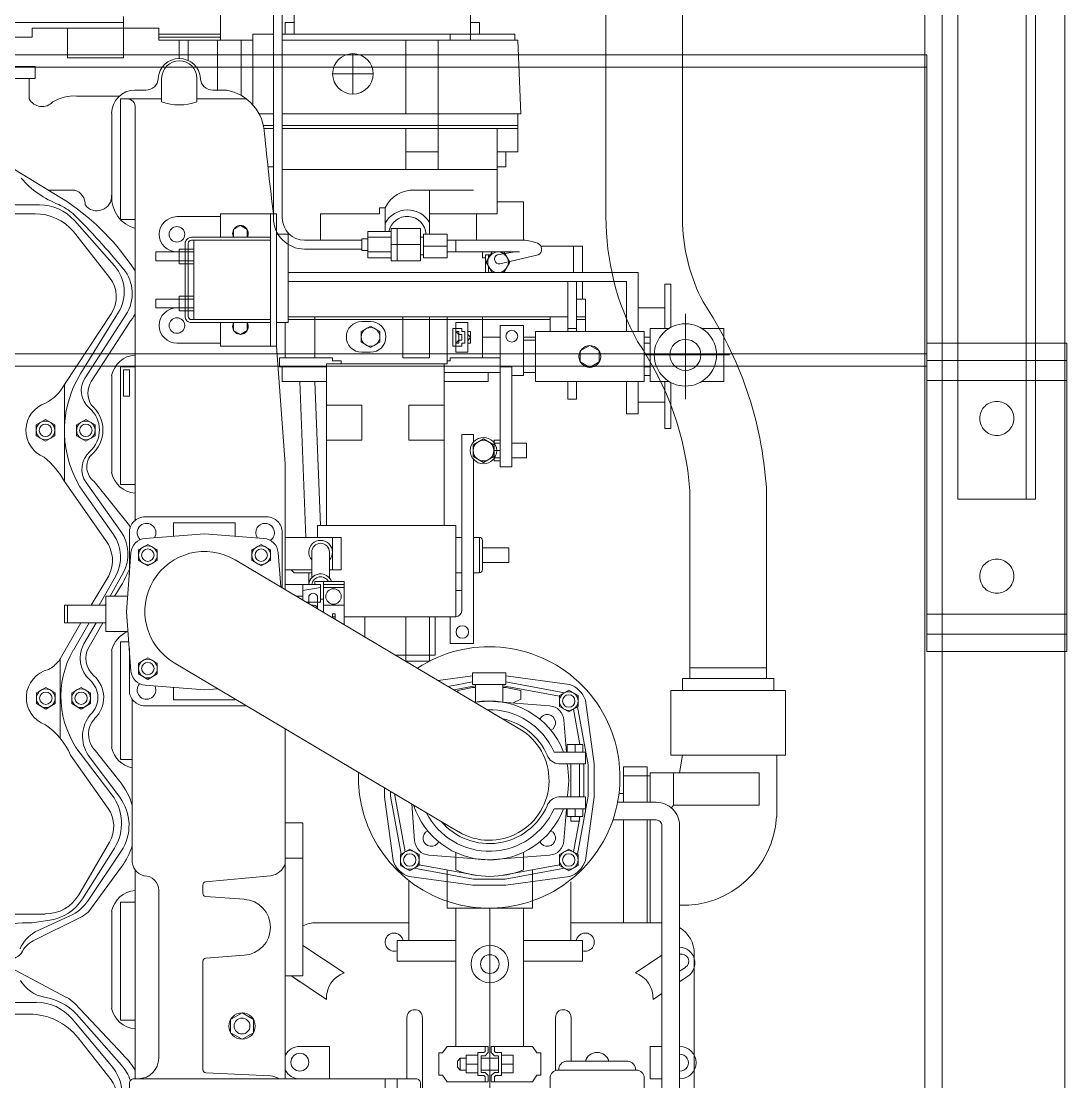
# Model space of a CAD drawing. Header units: metres. Extents: x 397906.3 to 397920.3, y 480840.8 to 480854.5.
# Drawn here: x 397918.16 to 397919.079, y 480852.218 to 480853.149 of the extents above; entities that cross this region are included whole.
import ezdxf

# ---------------------------------------------------------------- set-up
doc = ezdxf.new("R2010")
doc.units = ezdxf.units.M
doc.header["$MEASUREMENT"] = 0
doc.linetypes.add('CENTER2', pattern=[1.125, 0.75, -0.125, 0.125, -0.125])
doc.linetypes.add('HIDDEN', pattern=[0.375, 0.25, -0.125])
for name, color, linetype, lineweight in [('00-BAUT', 213, 'Continuous', 0), ('02-ENGINE', 213, 'Continuous', 0), ('10-SKID-L', 213, 'Continuous', 0), ('10-SKID-P', 213, 'Continuous', 0), ('10-SKID-U', 213, 'Continuous', 0)]:
    doc.layers.add(name, color=color, linetype=linetype, lineweight=lineweight)

# ---------------------------------------------------------------- blocks, each defined once
blk = doc.blocks.new('WIP-Pump-T')
at = {"layer": '00-BAUT'}
for p, q in [((1.9899, 5.65), (1.9899, 5.642)), ((1.9853, 5.6298), (1.9853, 5.5956)), ((1.9944, 5.6298), (1.9944, 5.5956)), ((1.9899, 5.5753), (1.9899, 5.5834))]:
    blk.add_line(p, q, dxfattribs=at)
for points in [[(1.4507, 5.9811), (1.441, 5.9867), (1.4313, 5.9811), (1.4313, 5.9699), (1.441, 5.9643), (1.4507, 5.9699)], [(1.4925, 5.9811), (1.4828, 5.9867), (1.4732, 5.9811), (1.4732, 5.9699), (1.4828, 5.9643), (1.4925, 5.9699)], [(1.5568, 5.8518), (1.5471, 5.8574), (1.5374, 5.8518), (1.5374, 5.8406), (1.5471, 5.835), (1.5568, 5.8406)], [(1.6549, 5.8518), (1.6646, 5.8574), (1.6743, 5.8518), (1.6743, 5.8406), (1.6646, 5.835), (1.6549, 5.8406)], [(1.5568, 5.7231), (1.5471, 5.7175), (1.5374, 5.7231), (1.5374, 5.7343), (1.5471, 5.7399), (1.5568, 5.7343)], [(1.451, 5.7034), (1.4413, 5.709), (1.4316, 5.7034), (1.4316, 5.6923), (1.4413, 5.6867), (1.451, 5.6923)], [(1.4875, 5.7034), (1.4779, 5.709), (1.4682, 5.7034), (1.4682, 5.6923), (1.4779, 5.6867), (1.4875, 5.6923)], [(1.993, 5.7006), (1.9833, 5.7062), (1.9736, 5.7006), (1.9736, 5.6895), (1.9833, 5.6839), (1.993, 5.6895)], [(1.9818, 5.642), (1.9979, 5.642), (1.9979, 5.65), (1.9818, 5.65)], [(1.9818, 5.5834), (1.9979, 5.5834), (1.9979, 5.5753), (1.9818, 5.5753)], [(1.9853, 5.5753), (1.9944, 5.5753), (1.9944, 5.5704), (1.9853, 5.5704)], [(1.8089, 5.5247), (1.8185, 5.5191), (1.8282, 5.5247), (1.8282, 5.5359), (1.8185, 5.5415), (1.8089, 5.5359)], [(1.993, 5.5247), (1.9833, 5.5191), (1.9736, 5.5247), (1.9736, 5.5359), (1.9833, 5.5415), (1.993, 5.5359)], [(1.6447, 5.3719), (1.6328, 5.3651), (1.6328, 5.3513), (1.6447, 5.3445), (1.6566, 5.3513), (1.6566, 5.3651)]]:
    blk.add_lwpolyline(points, close=True, dxfattribs=at)
for points in [[(1.9145, 5.6767, -0.241454), (1.9609, 5.6389, 0.287022), (1.9731, 5.6298), (2.0007, 5.6298), (2.0007, 5.642), (1.9681, 5.642, 0.305692), (1.8989, 5.686)], [(1.8512, 5.5701, 0.553232), (1.9609, 5.5865, -0.285824), (1.9731, 5.5956), (2.0007, 5.5956), (2.0007, 5.5834), (1.9681, 5.5834, -0.63378), (1.8356, 5.5794)]]:
    blk.add_lwpolyline(points, format="xyb", dxfattribs=at)
for centre, radius in [((1.441, 5.9755), 0.00968), ((1.441, 5.9755), 0.00645), ((1.4828, 5.9755), 0.00968), ((1.4828, 5.9755), 0.00645), ((1.5471, 5.8462), 0.00968), ((1.5471, 5.8462), 0.00645), ((1.6646, 5.8462), 0.00968), ((1.6646, 5.8462), 0.00645), ((1.5471, 5.7287), 0.00968), ((1.5471, 5.7287), 0.00645), ((1.4413, 5.6979), 0.00968), ((1.4779, 5.6979), 0.00968), ((1.9833, 5.695), 0.00968), ((1.4413, 5.6979), 0.00645), ((1.4779, 5.6979), 0.00645), ((1.9833, 5.695), 0.00645), ((1.8185, 5.5303), 0.00968), ((1.9833, 5.5303), 0.00968), ((1.8185, 5.5303), 0.00645), ((1.9833, 5.5303), 0.00645), ((1.6447, 5.3582), 0.0137), ((1.6447, 5.3582), 0.00823)]:
    blk.add_circle(centre, radius, dxfattribs=at)
at = {"layer": '02-ENGINE'}
for p, q in [((1.6224, 6.4288), (1.6224, 6.38)), ((2.0219, 6.4288), (2.0219, 6.197)), ((2.1012, 6.4288), (2.1012, 6.1889)), ((1.6773, 6.4087), (1.6773, 6.1957)), ((1.6864, 6.4087), (1.6864, 6.1957)), ((1.5218, 6.3983), (1.3784, 6.3983)), ((1.5218, 6.4044), (1.5218, 6.3617)), ((1.6895, 6.3983), (1.6895, 6.3861)), ((1.6895, 6.3983), (1.6986, 6.3983)), ((1.6986, 6.3861), (1.6986, 6.4074)), ((1.8816, 6.4074), (1.8816, 6.38)), ((1.8908, 6.3983), (1.8816, 6.3983)), ((1.8908, 6.3983), (1.8908, 6.3861)), ((1.5583, 6.3922), (1.4272, 6.3922)), ((1.4272, 6.383), (1.4272, 6.3922)), ((1.4638, 6.3617), (1.4638, 6.3922)), ((1.5583, 6.3922), (1.5583, 6.38)), ((1.4272, 6.383), (1.3784, 6.383)), ((1.6224, 6.3861), (1.5583, 6.3861)), ((1.6224, 6.383), (1.5583, 6.383)), ((1.6559, 6.38), (1.5583, 6.38)), ((1.5797, 6.3609), (1.5797, 6.38)), ((1.5888, 6.3589), (1.5888, 6.38)), ((1.6193, 6.3281), (1.6193, 6.38)), ((1.6437, 6.3227), (1.6437, 6.38)), ((1.6559, 6.3861), (1.6773, 6.3861)), ((1.6559, 6.3861), (1.6559, 6.3129)), ((1.5218, 6.3617), (1.4638, 6.3617)), ((1.3639, 6.3525), (1.4303, 6.3525)), ((1.4303, 6.3525), (1.4303, 6.3403)), ((1.4303, 6.3403), (1.367, 6.3403)), ((1.4242, 6.319), (1.4242, 6.3403)), ((1.5614, 6.3403), (1.5614, 6.3159)), ((1.598, 6.3403), (1.598, 6.3159)), ((1.473, 6.322), (1.5177, 6.322)), ((1.5337, 6.3281), (1.545, 6.3281)), ((1.6285, 6.3281), (1.6144, 6.3281)), ((1.5187, 6.1939), (1.5187, 6.319)), ((1.5187, 6.319), (1.5614, 6.319)), ((1.6493, 6.319), (1.598, 6.319)), ((1.5096, 6.2183), (1.5096, 6.3039)), ((1.9304, 6.3037), (1.9304, 6.2885)), ((1.9304, 6.2915), (1.6864, 6.2915)), ((1.9304, 6.2885), (1.6864, 6.2885)), ((1.8481, 6.2641), (1.8145, 6.2641)), ((1.4089, 6.2458), (1.4638, 6.2122)), ((1.4712, 6.2244), (1.4437, 6.2245)), ((1.8847, 6.2244), (1.8237, 6.2244)), ((1.8389, 6.1787), (1.8389, 6.2244)), ((1.4347, 6.2092), (1.4028, 6.2092)), ((1.6224, 6.2), (1.6803, 6.2)), ((1.6224, 6.2), (1.6224, 6.1756)), ((1.6803, 6.2), (1.6742, 6.2)), ((1.6742, 6.0628), (1.6742, 6.2)), ((1.6803, 6.2), (1.6803, 6.0628)), ((1.7871, 6.2), (1.7261, 6.2)), ((1.7871, 6.2061), (1.7932, 6.2061)), ((1.7871, 6.2061), (1.7871, 6.2)), ((1.7932, 6.2061), (1.7932, 6.1817)), ((1.4709, 6.1929), (1.5125, 6.146)), ((1.534, 6.1939), (1.5187, 6.1939)), ((1.5772, 6.197), (1.6224, 6.197)), ((1.6803, 6.1787), (1.6925, 6.1787)), ((1.6925, 6.1787), (1.6925, 6.0872)), ((1.7749, 6.1817), (1.7749, 6.1543)), ((1.7993, 6.1848), (1.8298, 6.1848)), ((1.7993, 6.1512), (1.7993, 6.1848)), ((1.8054, 6.1512), (1.8054, 6.1848)), ((1.8298, 6.1848), (1.8298, 6.1512)), ((1.8572, 6.1787), (1.8328, 6.1787)), ((1.8328, 6.1543), (1.8328, 6.1787)), ((1.8572, 6.1787), (1.8572, 6.1543)), ((1.5949, 6.0903), (1.5949, 6.1726)), ((1.7095, 6.1726), (1.7688, 6.1726)), ((1.7688, 6.1741), (1.7688, 6.1619)), ((1.7749, 6.1741), (1.7688, 6.1741)), ((1.7993, 6.1756), (1.7749, 6.1756)), ((1.8298, 6.168), (1.7993, 6.168)), ((1.8572, 6.1665), (1.8328, 6.1665)), ((1.8664, 6.1726), (1.8572, 6.1726)), ((1.8664, 6.1726), (1.8664, 6.1604)), ((1.9365, 6.1726), (1.8664, 6.1726)), ((1.9975, 6.1665), (1.9544, 6.1665)), ((1.9883, 6.139), (1.9883, 6.1665)), ((1.9975, 6.1665), (1.9975, 6.139)), ((1.5553, 6.1512), (1.5553, 6.1604)), ((1.5553, 6.1604), (1.5949, 6.1604)), ((1.5797, 6.1634), (1.5797, 6.1482)), ((1.5797, 6.1634), (1.5949, 6.1634)), ((1.7095, 6.1634), (1.7688, 6.1634)), ((1.7688, 6.1619), (1.7749, 6.1619)), ((1.7749, 6.1604), (1.7993, 6.1604)), ((1.8664, 6.1604), (1.8572, 6.1604)), ((1.8664, 6.1604), (1.9324, 6.1604)), ((1.8938, 6.1543), (1.8938, 6.1604)), ((1.8969, 6.1573), (1.902, 6.1573)), ((1.8969, 6.1573), (1.8969, 6.139)), ((1.9, 6.1573), (1.9, 6.1535)), ((1.9118, 6.1482), (1.9517, 6.1573)), ((1.5553, 6.1512), (1.5949, 6.1512)), ((1.5797, 6.1482), (1.5949, 6.1482)), ((1.7993, 6.1543), (1.7749, 6.1543)), ((1.7993, 6.1512), (1.8298, 6.1512)), ((1.8572, 6.1543), (1.8328, 6.1543)), ((1.8938, 6.1543), (1.8969, 6.1543)), ((1.9, 6.1459), (1.9, 6.139)), ((2.0554, 6.139), (1.6925, 6.139)), ((2.0554, 6.139), (2.0554, 6.0781)), ((2.0432, 6.1299), (1.6925, 6.1299)), ((1.9822, 6.1299), (1.9822, 6.0781)), ((1.9914, 6.0781), (1.9914, 6.1299)), ((2.0432, 6.1299), (2.0432, 6.0781)), ((2.0829, 6.1269), (2.089, 6.1269)), ((2.0829, 6.1269), (2.0829, 6.0811)), ((2.089, 6.1269), (2.089, 6.0821)), ((1.5553, 6.1116), (1.5553, 6.1025)), ((1.5553, 6.1116), (1.5949, 6.1116)), ((1.5797, 6.0994), (1.5797, 6.1147)), ((1.5797, 6.1147), (1.5949, 6.1147)), ((1.5553, 6.1025), (1.5949, 6.1025)), ((2.0829, 6.1025), (2.0554, 6.1025)), ((1.4775, 6.0348), (1.5167, 6.098)), ((1.4821, 6.0301), (1.5244, 6.0953)), ((1.5797, 6.0994), (1.5949, 6.0994)), ((1.4882, 6.0262), (1.5279, 6.0872)), ((1.6224, 6.0628), (1.6224, 6.0872)), ((1.6925, 6.0872), (1.6803, 6.0872)), ((1.7687, 6.0884), (1.7779, 6.0884)), ((1.8633, 6.0659), (1.8633, 6.0811)), ((1.8633, 6.0811), (1.8664, 6.0811)), ((1.8633, 6.0628), (1.8633, 6.0811)), ((1.8664, 6.0811), (1.8664, 6.0872)), ((1.8664, 6.0872), (1.8786, 6.0872)), ((1.8664, 6.0842), (1.8664, 6.0872)), ((1.8664, 6.0872), (1.8694, 6.0872)), ((1.8664, 6.0811), (1.8664, 6.0781)), ((1.8664, 6.0628), (1.8664, 6.0811)), ((1.8664, 6.0811), (1.8725, 6.0811)), ((1.8694, 6.0872), (1.8755, 6.0872)), ((1.8725, 6.0811), (1.8725, 6.0781)), ((1.8786, 6.0872), (1.8786, 6.0811)), ((1.8786, 6.0842), (1.8786, 6.075)), ((1.8786, 6.0811), (1.8786, 6.0628)), ((1.9121, 6.0842), (1.9365, 6.0842)), ((1.9121, 6.0842), (1.9121, 6.0415)), ((1.9914, 6.0811), (1.9822, 6.0811)), ((2.0873, 6.0811), (2.0676, 6.0811)), ((2.0676, 6.0811), (2.0676, 6.0262)), ((2.1439, 6.0811), (2.1212, 6.0811)), ((2.1439, 6.0262), (2.1439, 6.0811)), ((1.8664, 6.0781), (1.8694, 6.075)), ((1.8694, 6.0781), (1.8664, 6.0781)), ((1.8694, 6.0689), (1.8664, 6.0659)), ((1.8694, 6.0781), (1.8694, 6.075)), ((1.8694, 6.075), (1.8694, 6.0689)), ((1.8694, 6.075), (1.8725, 6.075)), ((1.8725, 6.0689), (1.8694, 6.0689)), ((1.8694, 6.0689), (1.8694, 6.0659)), ((1.8725, 6.0781), (1.8755, 6.0781)), ((1.8725, 6.075), (1.8725, 6.0689)), ((1.8755, 6.0781), (1.8755, 6.0659)), ((1.8816, 6.0781), (1.8786, 6.0781)), ((1.8786, 6.075), (1.8816, 6.072)), ((1.8786, 6.0688), (1.8816, 6.0719)), ((1.8786, 6.0689), (1.8786, 6.0567)), ((1.8816, 6.0781), (1.8816, 6.0659)), ((1.8816, 6.072), (1.8816, 6.0689)), ((1.8938, 6.072), (1.9121, 6.072)), ((1.9365, 6.072), (1.9487, 6.072)), ((1.9365, 6.0689), (1.9487, 6.0689)), ((1.9487, 6.0781), (1.9487, 6.0262)), ((2.0615, 6.0781), (1.9487, 6.0781)), ((2.0615, 6.0781), (2.0615, 6.0262)), ((1.5772, 6.0659), (1.6224, 6.0659)), ((1.6224, 6.0628), (1.6803, 6.0628)), ((1.6803, 6.0628), (1.6895, 5.9408)), ((1.7687, 6.0565), (1.7779, 6.0565)), ((1.8664, 6.0628), (1.8633, 6.0628)), ((1.8694, 6.0659), (1.8664, 6.0659)), ((1.8664, 6.0659), (1.8664, 6.0628)), ((1.8664, 6.0628), (1.8694, 6.0628)), ((1.8664, 6.0567), (1.8664, 6.0628)), ((1.8664, 6.0567), (1.8664, 6.0628)), ((1.8694, 6.0567), (1.8664, 6.0567)), ((1.8786, 6.0567), (1.8664, 6.0567)), ((1.8725, 6.0628), (1.8694, 6.0628)), ((1.8755, 6.0567), (1.8694, 6.0567)), ((1.8694, 6.0567), (1.8725, 6.0567)), ((1.8755, 6.0659), (1.8725, 6.0659)), ((1.8725, 6.0659), (1.8725, 6.0628)), ((1.8786, 6.0567), (1.8725, 6.0567)), ((1.8816, 6.0659), (1.8786, 6.0659)), ((1.8786, 6.0659), (1.8786, 6.0567)), ((1.9121, 6.0415), (1.9243, 6.0415)), ((1.9121, 5.9378), (1.9121, 6.0415)), ((1.9243, 5.9378), (1.9243, 6.0415)), ((1.9365, 6.0354), (1.9487, 6.0354)), ((1.5096, 6.0323), (1.5096, 5.9317)), ((1.9487, 6.0262), (2.0615, 6.0262)), ((1.9822, 6.0079), (1.9822, 6.0262)), ((1.9914, 6.0079), (1.9914, 6.0262)), ((2.0432, 5.9927), (2.0432, 6.0262)), ((2.0554, 5.9927), (2.0554, 6.0262)), ((2.0873, 6.0262), (2.0676, 6.0262)), ((2.0829, 5.9774), (2.0829, 6.0262)), ((2.089, 5.9774), (2.089, 6.0252)), ((2.1439, 6.0262), (2.1212, 6.0262)), ((1.9914, 6.0079), (1.9822, 6.0079)), ((2.0554, 6.0049), (2.0829, 6.0049)), ((2.0432, 5.9927), (2.0554, 5.9927)), ((1.8725, 5.7883), (1.8725, 5.9713)), ((1.8725, 5.9713), (1.8847, 5.9713)), ((1.8847, 5.9636), (1.8847, 5.9713)), ((2.089, 5.9774), (2.0829, 5.9774)), ((1.906, 5.9652), (1.9121, 5.9652)), ((1.906, 5.9652), (1.906, 5.9439)), ((1.9121, 5.9622), (1.906, 5.9622)), ((1.9396, 5.9622), (1.9243, 5.9622)), ((1.9396, 5.9622), (1.9396, 5.9469)), ((1.9121, 5.9545), (1.906, 5.9545)), ((1.9121, 5.9469), (1.906, 5.9469)), ((1.9396, 5.9469), (1.9243, 5.9469)), ((1.6895, 5.9408), (1.6895, 5.8105)), ((1.8847, 5.7548), (1.8847, 5.9455)), ((1.906, 5.9439), (1.9121, 5.9439)), ((1.9243, 5.9378), (1.9121, 5.9378)), ((1.4832, 5.9214), (1.5191, 5.8707)), ((1.4913, 5.9225), (1.5279, 5.8768)), ((2.1881, 5.7182), (2.1881, 5.9164)), ((1.4814, 5.9101), (1.5115, 5.8676)), ((2.1088, 5.7182), (2.1088, 5.9131)), ((1.6376, 5.8798), (1.5736, 5.8798)), ((1.5736, 5.8798), (1.5736, 5.8659)), ((1.6376, 5.8798), (1.6376, 5.8659)), ((1.723, 5.8768), (1.723, 5.8646)), ((1.8664, 5.8768), (1.723, 5.8768)), ((1.8664, 5.8768), (1.8664, 5.7822)), ((1.7474, 5.8646), (1.6895, 5.8646)), ((1.7383, 5.831), (1.7383, 5.8646)), ((1.7474, 5.831), (1.7474, 5.8646)), ((1.8725, 5.8646), (1.8664, 5.8646)), ((1.8906, 5.8646), (1.8847, 5.8646)), ((1.8908, 5.828), (1.8908, 5.8646)), ((1.8938, 5.8312), (1.8938, 5.8614)), ((1.7169, 5.8493), (1.7169, 5.8226)), ((1.7352, 5.8493), (1.7352, 5.8226)), ((1.9213, 5.8539), (1.8938, 5.8539)), ((1.9213, 5.8387), (1.9213, 5.8539)), ((1.6377, 5.8413), (1.9326, 5.666)), ((1.9213, 5.8387), (1.8938, 5.8387)), ((1.5214, 5.8278), (1.508, 5.8036)), ((1.6895, 5.831), (1.7169, 5.831)), ((1.6956, 5.831), (1.6986, 5.828)), ((1.6986, 5.828), (1.7169, 5.828)), ((1.7139, 5.8158), (1.7139, 5.828)), ((1.7474, 5.831), (1.7352, 5.831)), ((1.8725, 5.828), (1.8664, 5.828)), ((1.8906, 5.828), (1.8847, 5.828)), ((1.4966, 5.7944), (1.5136, 5.8242)), ((1.7261, 5.8158), (1.6895, 5.8158)), ((1.7078, 5.7996), (1.7078, 5.8158)), ((1.72, 5.8188), (1.7505, 5.8188)), ((1.72, 5.8188), (1.72, 5.8158)), ((1.7261, 5.8158), (1.7261, 5.7975)), ((1.7291, 5.8188), (1.7291, 5.7869)), ((1.7291, 5.8158), (1.7505, 5.8158)), ((1.7505, 5.8188), (1.7505, 5.7742)), ((1.5035, 5.8036), (1.5035, 5.767)), ((1.7011, 5.8036), (1.7078, 5.8036)), ((1.7078, 5.8097), (1.7261, 5.8127)), ((1.7139, 5.8036), (1.7139, 5.796)), ((1.723, 5.8036), (1.723, 5.7906)), ((1.7291, 5.8127), (1.7505, 5.8127)), ((1.4608, 5.7944), (1.4608, 5.7761)), ((1.4608, 5.7944), (1.5035, 5.7944)), ((1.4638, 5.7761), (1.4638, 5.7944)), ((1.5035, 5.7954), (1.5029, 5.7944)), ((1.7261, 5.7975), (1.7114, 5.7975)), ((1.7291, 5.8005), (1.7261, 5.8005)), ((1.7291, 5.7944), (1.7505, 5.7944)), ((1.7383, 5.7853), (1.7413, 5.7853)), ((1.7383, 5.7853), (1.7383, 5.7815)), ((1.7383, 5.7822), (1.7413, 5.7822)), ((1.7413, 5.7853), (1.7413, 5.7797)), ((1.8664, 5.7822), (1.7505, 5.7822)), ((1.7718, 5.7616), (1.7718, 5.7822)), ((1.8145, 5.7365), (1.8145, 5.7822)), ((1.8389, 5.7363), (1.8389, 5.7822)), ((1.845, 5.7426), (1.845, 5.7822)), ((1.8603, 5.7548), (1.8603, 5.7822)), ((1.5035, 5.7761), (1.4608, 5.7761)), ((1.4699, 5.7478), (1.4861, 5.7761)), ((1.8603, 5.7548), (1.8847, 5.7548)), ((1.4562, 5.6565), (1.4562, 5.7392)), ((1.5096, 5.7473), (1.5096, 5.6467)), ((1.845, 5.7426), (1.8037, 5.7426)), ((1.5743, 5.7347), (1.8692, 5.5594)), ((1.8145, 5.7365), (1.8389, 5.7365)), ((2.1088, 5.7293), (2.1881, 5.7293)), ((2.1012, 5.7182), (2.1012, 5.706)), ((2.1012, 5.7182), (2.1957, 5.7182)), ((2.1957, 5.7182), (2.1957, 5.706)), ((1.5736, 5.6962), (1.5736, 5.709)), ((1.8836, 5.7091), (1.8684, 5.706)), ((1.8684, 5.706), (1.8684, 5.7042)), ((1.8836, 5.7091), (1.8867, 5.7091)), ((1.9182, 5.7091), (1.9151, 5.7091)), ((1.9182, 5.7091), (1.9335, 5.706)), ((1.9335, 5.706), (1.9335, 5.6969)), ((2.089, 5.706), (2.2079, 5.706)), ((2.089, 5.706), (2.089, 5.6389)), ((2.2079, 5.706), (2.2079, 5.6389)), ((1.5309, 5.5284), (1.5309, 5.6968)), ((1.6376, 5.6962), (1.5736, 5.6962)), ((1.6376, 5.6962), (1.6376, 5.6971)), ((1.9258, 5.693), (1.9335, 5.6969)), ((1.6895, 5.3035), (1.6895, 5.6663)), ((1.4669, 5.6389), (1.5058, 5.5837)), ((1.4769, 5.6411), (1.5099, 5.5977)), ((1.4852, 5.6389), (1.5179, 5.5953)), ((1.4913, 5.645), (1.518, 5.6115)), ((2.089, 5.6389), (2.2079, 5.6389)), ((2.0981, 5.6206), (2.1012, 5.6389)), ((2.1988, 5.5749), (2.1988, 5.6389)), ((2.0402, 5.6267), (2.0402, 5.5901)), ((2.0402, 5.6267), (2.0646, 5.6267)), ((2.0676, 5.6176), (2.0402, 5.6176)), ((2.0646, 5.6267), (2.0646, 5.5901)), ((2.1805, 5.6206), (2.0676, 5.6206)), ((2.0676, 5.6206), (2.0676, 5.5901)), ((2.092, 5.5871), (2.092, 5.6206)), ((2.1805, 5.5871), (2.1805, 5.6206)), ((1.7923, 5.5956), (1.7923, 5.6051)), ((1.7986, 5.5964), (1.7986, 5.6014)), ((1.8029, 5.5972), (1.8029, 5.5988)), ((2.0354, 5.5993), (2.0402, 5.5993)), ((2.092, 5.5871), (2.0897, 5.5843)), ((2.092, 5.5871), (2.1805, 5.5871)), ((1.7078, 5.5688), (1.6895, 5.5688)), ((1.7078, 5.4102), (1.7078, 5.5688)), ((2.0402, 5.4653), (2.0402, 5.5718)), ((2.0646, 5.4653), (2.0646, 5.5718)), ((2.0676, 5.4653), (2.0676, 5.5718)), ((1.5073, 5.5489), (1.4755, 5.4942)), ((1.5124, 5.5426), (1.4795, 5.49)), ((1.486, 5.4892), (1.5194, 5.5394)), ((1.7078, 5.5322), (1.6895, 5.5322)), ((1.4876, 5.4792), (1.5199, 5.5233)), ((1.534, 5.3035), (1.534, 5.52)), ((1.8572, 5.52), (1.8572, 5.4803)), ((1.9456, 5.52), (1.9456, 5.4803)), ((1.607, 5.5075), (1.6742, 5.5139)), ((1.8176, 5.4468), (1.8176, 5.509)), ((1.8845, 5.5103), (1.9174, 5.5103)), ((1.9853, 5.5078), (1.9853, 5.4468)), ((1.5583, 5.4989), (1.5583, 5.3247)), ((1.6041, 5.4958), (1.6041, 5.5043)), ((1.8838, 5.5041), (1.918, 5.5041)), ((1.6071, 5.4925), (1.6468, 5.4895)), ((1.4407, 5.4742), (1.3902, 5.4742)), ((1.5096, 5.4772), (1.5096, 5.3766)), ((1.9456, 5.4803), (1.8572, 5.4803)), ((1.4272, 5.4651), (1.4456, 5.4679)), ((1.4283, 5.4465), (1.4789, 5.4718)), ((1.4303, 5.4559), (1.4656, 5.4719)), ((1.8176, 5.4653), (1.7217, 5.4653)), ((1.9853, 5.4653), (2.0798, 5.4653)), ((1.7505, 5.4132), (1.7078, 5.4417)), ((1.8054, 5.4468), (1.8054, 5.4254)), ((1.8054, 5.4468), (1.8664, 5.4468)), ((1.9975, 5.4468), (1.9365, 5.4468)), ((1.9975, 5.4468), (1.9975, 5.4254)), ((2.0524, 5.4132), (2.0798, 5.4315)), ((2.1134, 5.433), (2.1134, 5.1681)), ((1.8054, 5.4254), (1.8664, 5.4254)), ((1.9975, 5.4254), (1.9365, 5.4254)), ((2.0981, 5.4149), (2.1043, 5.419)), ((1.405, 5.4185), (1.4628, 5.3879)), ((1.7078, 5.4102), (1.6895, 5.4102)), ((1.7322, 5.3858), (1.6962, 5.4098)), ((1.7047, 5.4041), (1.6962, 5.4098)), ((2.0981, 5.4041), (2.1067, 5.4098)), ((2.0707, 5.3858), (2.0798, 5.3919)), ((1.4028, 5.3827), (1.4315, 5.3827)), ((1.4713, 5.3815), (1.5218, 5.3279)), ((1.4685, 5.3655), (1.5093, 5.3171)), ((1.473, 5.3705), (1.5197, 5.3177)), ((1.7352, 5.337), (1.7044, 5.337)), ((1.7352, 5.337), (1.7352, 5.3035)), ((1.8572, 5.337), (1.8998, 5.337)), ((1.903, 5.337), (1.9456, 5.337)), ((2.0676, 5.337), (2.0798, 5.337)), ((2.0676, 5.337), (2.0676, 5.3035)), ((2.0981, 5.337), (2.0984, 5.337)), ((2.0446, 5.3218), (1.9809, 5.3218)), ((2.0535, 5.3126), (1.972, 5.3126)), ((1.7352, 5.3035), (1.723, 5.3035)), ((1.7932, 5.3035), (1.7932, 5.0869)), ((1.8054, 5.3035), (1.8054, 5.0869)), ((1.8572, 5.3004), (1.8998, 5.3004)), ((1.903, 5.3004), (1.9456, 5.3004)), ((1.9639, 5.1784), (1.9639, 5.3045)), ((2.0615, 5.1784), (2.0615, 5.3045)), ((2.0676, 5.3035), (2.0798, 5.3035)), ((2.0981, 5.3035), (2.0984, 5.3035))]:
    blk.add_line(p, q, dxfattribs=at)
at = {"layer": '02-ENGINE', "linetype": 'CENTER2', "ltscale": 10}
for p, q in [((1.7596, 6.3659), (1.7596, 6.324)), ((1.7806, 6.345), (1.7387, 6.345))]:
    blk.add_line(p, q, dxfattribs=at)
at = {"layer": '02-ENGINE', "linetype": 'CENTER2', "ltscale": 20}
for p, q in [((2.1042, 6.0964), (2.1042, 6.0079)), ((2.0615, 6.0537), (2.15, 6.0537))]:
    blk.add_line(p, q, dxfattribs=at)
at = {"layer": '02-ENGINE', "linetype": 'CENTER2', "ltscale": 50}
blk.add_line((1.9014, 5.4803), (1.9014, 4.9234), dxfattribs=at)
at = {"layer": '02-ENGINE'}
for points in [[(1.9274, 6.3861), (1.6864, 6.3861)], [(1.9274, 6.38), (1.9304, 6.38), (1.6864, 6.38)], [(1.8145, 6.3037), (1.8145, 6.38)], [(1.8481, 6.38), (1.8481, 6.2458)], [(1.8603, 6.38), (1.8603, 6.3861)], [(1.9274, 6.38), (1.9274, 6.3861)], [(1.9304, 6.38), (1.9335, 6.3037)], [(1.534, 5.8824), (1.534, 6.3109)], [(1.6773, 6.3037), (1.6624, 6.3037)], [(1.9335, 6.3037), (1.6864, 6.3037)], [(1.6773, 6.2915), (1.667, 6.2915)], [(1.6773, 6.2915), (1.667, 6.2915)], [(1.6773, 6.2885), (1.6676, 6.2885)], [(1.6676, 6.2885), (1.6773, 6.2885)], [(1.8145, 6.2458), (1.8145, 6.2885)], [(1.9091, 6.2885), (1.9091, 6.2)], [(1.9304, 6.2915), (1.9304, 6.2641)], [(1.9091, 6.2641), (1.9304, 6.2641)], [(1.9182, 6.2641), (1.9182, 6.2488), (1.9182, 6.2641), (1.9182, 6.2641)], [(1.6716, 6.2488), (1.6773, 6.2488)], [(1.8969, 6.2458), (1.9091, 6.2458), (1.6864, 6.2458)], [(1.9182, 6.2488), (1.9091, 6.2488)], [(1.9091, 6.2122), (1.9365, 6.2122)], [(1.9365, 6.1726), (1.9365, 6.2122)], [(1.7261, 6.1726), (1.7261, 6.2)], [(1.9091, 6.2), (1.8389, 6.2)], [(1.8877, 6.2), (1.8877, 6.1726)], [(1.65, 6.1756), (1.6501, 6.1757), (1.6501, 6.1838), (1.643, 6.1879), (1.636, 6.1838), (1.636, 6.1757), (1.636, 6.1756)], [(1.7993, 6.1817), (1.7749, 6.1817)], [(1.8298, 6.1756), (1.8328, 6.1756)], [(1.8298, 6.1573), (1.8328, 6.1573)], [(1.9274, 6.1604), (1.9091, 6.1573)], [(1.9975, 6.1116), (1.9975, 6.1299)], [(2.0005, 6.1116), (1.9914, 6.1116)], [(2.0005, 6.1116), (2.0005, 6.0781)], [(1.6925, 6.0933), (1.9822, 6.0933)], [(1.9639, 6.0903), (1.6925, 6.0903)], [(1.72, 6.0933), (1.72, 6.0903)], [(1.72, 6.0903), (1.72, 6.0506)], [(1.8115, 6.0933), (1.8115, 6.0903)], [(1.8115, 6.0903), (1.8115, 6.0506)], [(1.8389, 6.0933), (1.8389, 6.0903)], [(1.8389, 6.0903), (1.8389, 6.0506)], [(1.8572, 6.0933), (1.8572, 6.0476)], [(1.8938, 6.0933), (1.8938, 6.0903)], [(1.8938, 6.0903), (1.8938, 6.0506)], [(1.9639, 6.0933), (1.9639, 6.0781)], [(1.9914, 6.0933), (2.0005, 6.0933)], [(2.0005, 6.0903), (1.9914, 6.0903)], [(1.65, 6.0872), (1.6501, 6.0872), (1.6501, 6.079), (1.643, 6.075), (1.636, 6.079), (1.636, 6.0872), (1.636, 6.0872)], [(1.6895, 6.0872), (1.6895, 6.0506)], [(1.9365, 6.0842), (1.9365, 6.0323)], [(2.0615, 6.072), (2.0676, 6.072)], [(2.0615, 6.0659), (2.0676, 6.0659)], [(1.7383, 6.0506), (1.6834, 6.0506)], [(1.6834, 6.0506), (1.6834, 6.0415)], [(1.7474, 6.0445), (1.7474, 6.0476), (1.7383, 6.0476), (1.7383, 6.0506)], [(1.8389, 6.0506), (1.8115, 6.0506)], [(1.8572, 6.0445), (1.8572, 6.0476), (1.8603, 6.0476), (1.8603, 6.0506), (1.9121, 6.0506)], [(1.534, 5.9195), (1.5187, 5.9195), (1.5187, 6.0415), (1.534, 6.0415)], [(1.5248, 6.011), (1.5279, 6.011), (1.5279, 6.0384), (1.5218, 6.0384), (1.5218, 6.011), (1.5248, 6.011), (1.5248, 6.011)], [(1.7322, 6.0415), (1.6834, 6.0415)], [(1.7322, 6.0262), (1.6864, 6.0262), (1.6864, 6.0415)], [(1.7322, 5.8768), (1.7322, 6.0445), (1.7474, 6.0445)], [(1.8572, 6.0445), (1.7322, 6.0445)], [(1.8542, 6.0445), (1.8542, 5.8768)], [(1.8542, 6.0354), (1.9121, 6.0354)], [(1.8999, 6.0262), (1.8999, 6.0354)], [(2.0615, 6.0415), (2.0676, 6.0415)], [(1.7047, 6.0262), (1.7108, 5.8646)], [(1.72, 6.0262), (1.7261, 5.8768)], [(1.8542, 6.0262), (1.8999, 6.0262)], [(1.9243, 6.0323), (1.9365, 6.0323)], [(2.0615, 6.0323), (2.0676, 6.0323)], [(1.4608, 5.9225), (1.4608, 6.0232)], [(1.7322, 6.0018), (1.7688, 6.0018), (1.7688, 5.9652), (1.7322, 5.9652)], [(1.8542, 5.9652), (1.8176, 5.9652), (1.8176, 6.0018), (1.8542, 6.0018)], [(1.5035, 5.8036), (1.5261, 5.8036)], [(1.8725, 5.8097), (1.8664, 5.8097)], [(1.5035, 5.767), (1.5264, 5.767)], [(1.5309, 5.6345), (1.5187, 5.6345), (1.5187, 5.7565), (1.5272, 5.7565)], [(1.8836, 5.7213), (1.8478, 5.7164)], [(1.6059, 5.7065), (1.62, 5.7076)], [(1.8836, 5.7149), (1.8583, 5.7102)], [(1.8867, 5.7109), (1.8641, 5.7067)], [(1.8867, 5.7121), (1.8867, 5.6938)], [(1.9151, 5.7121), (1.9151, 5.6938)], [(1.9152, 5.7109), (1.9736, 5.7001)], [(1.9182, 5.7149), (1.9788, 5.7036)], [(1.9009, 5.695), (1.8857, 5.6938)], [(1.9949, 5.65), (1.9882, 5.6867)], [(1.9923, 5.5363), (2.0033, 5.5964), (2.0033, 5.6289), (1.9923, 5.6891)], [(1.9986, 5.5956), (1.9989, 5.5972), (1.9989, 5.6281), (1.9986, 5.6298)], [(1.8096, 5.5363), (1.7986, 5.5964)], [(1.8136, 5.5387), (1.8029, 5.5972)], [(1.9944, 5.573), (1.9949, 5.5753)], [(1.9882, 5.5387), (1.994, 5.5704)], [(1.8664, 5.5379), (1.8664, 5.52)], [(1.9365, 5.5384), (1.9365, 5.52)], [(1.8845, 5.5103), (1.8231, 5.5217)], [(1.8867, 5.5144), (1.8282, 5.5253)], [(1.9152, 5.5144), (1.9736, 5.5253)], [(1.9174, 5.5103), (1.9788, 5.5217)], [(1.534, 5.3644), (1.5187, 5.3644), (1.5187, 5.4864), (1.534, 5.4864)], [(1.8664, 5.337), (1.8664, 5.4803)], [(1.9365, 5.337), (1.9365, 5.4803)], [(1.8572, 5.3004), (1.8526, 5.3071), (1.8487, 5.3071), (1.8487, 5.3304), (1.8526, 5.3304), (1.8572, 5.337)], [(1.8966, 5.3004), (1.8966, 5.3055), (1.8953, 5.3069), (1.8892, 5.3069), (1.8892, 5.3306), (1.8953, 5.3306), (1.8966, 5.3319), (1.8966, 5.337)], [(1.8998, 5.3004), (1.8998, 5.3069), (1.8966, 5.3101), (1.8925, 5.3101), (1.8925, 5.3273), (1.8966, 5.3273), (1.8998, 5.3306), (1.8998, 5.337)], [(1.903, 5.3004), (1.903, 5.3069), (1.9063, 5.3101), (1.9104, 5.3101), (1.9104, 5.3273), (1.9063, 5.3273), (1.903, 5.3306), (1.903, 5.337)], [(1.9063, 5.3004), (1.9063, 5.3055), (1.9076, 5.3069), (1.9136, 5.3069), (1.9136, 5.3306), (1.9076, 5.3306), (1.9063, 5.3319), (1.9063, 5.337)], [(1.9456, 5.3004), (1.9503, 5.3071), (1.9542, 5.3071), (1.9542, 5.3304), (1.9503, 5.3304), (1.9456, 5.337)], [(1.8679, 5.3218), (1.8709, 5.3248)], [(1.8679, 5.3218), (1.8679, 5.3157)], [(1.8709, 5.3248), (1.8709, 5.3126)], [(1.877, 5.3248), (1.8709, 5.3248)], [(1.877, 5.3279), (1.877, 5.3096)], [(1.877, 5.3279), (1.8892, 5.3279)], [(1.9106, 5.3248), (1.8923, 5.3248)], [(1.9258, 5.3279), (1.9136, 5.3279)], [(1.9258, 5.3279), (1.9258, 5.3096)], [(1.8679, 5.3157), (1.8709, 5.3126), (1.877, 5.3126)], [(1.877, 5.3187), (1.8892, 5.3187)], [(1.877, 5.3096), (1.8892, 5.3096)], [(1.877, 5.3096), (1.8892, 5.3096)], [(1.9106, 5.3126), (1.8923, 5.3126)], [(1.9258, 5.3187), (1.9136, 5.3187)], [(1.9258, 5.3096), (1.9136, 5.3096)], [(1.9258, 5.3096), (1.9136, 5.3096)]]:
    blk.add_lwpolyline(points, dxfattribs=at)
for points in [[(1.4882, 5.7944), (1.5065, 5.8249, 0.288544), (1.5035, 5.8615), (1.4608, 5.9225, 0.096397), (1.4395, 5.9477, -0.693649), (1.441, 6.0038, 0.158286), (1.4608, 6.0232), (1.509, 6.0962, 0.323106), (1.5075, 6.1339), (1.4699, 6.1817, 0.217879), (1.4303, 6.2), (1.3937, 6.2, 0.30993), (1.3876, 6.1918), (1.3845, 6.1665)], [(2.0219, 6.197, 0.125751), (2.0545, 6.0676, -0.133127), (2.1088, 5.9131, -0.134498)], [(2.1012, 6.1889, 0.109192), (2.1225, 6.1086, -0.131375), (2.1881, 5.9164)], [(1.6742, 6.1756), (1.5922, 6.1756, 0.414214), (1.5858, 6.1692), (1.5858, 6.0937, 0.414214), (1.5922, 6.0872), (1.6742, 6.0872)], [(1.6742, 6.1726), (1.5922, 6.1726, 0.414214), (1.5888, 6.1692), (1.5888, 6.0937, 0.414214), (1.5922, 6.0903), (1.6742, 6.0903)], [(1.5279, 5.8262), (1.5279, 5.8698, -0.414214), (1.544, 5.8859), (1.6703, 5.8859, -0.414214), (1.6864, 5.8698), (1.6864, 5.8127)], [(1.6059, 5.8684), (1.5444, 5.8636, 0.36892), (1.5296, 5.8488), (1.5248, 5.7874)], [(1.6059, 5.8684), (1.6673, 5.8636, -0.36892), (1.6821, 5.8488), (1.6849, 5.8132)], [(1.6059, 5.7065), (1.5444, 5.7113, -0.36892), (1.5296, 5.7261), (1.5248, 5.7874)], [(1.4669, 5.6389, 0.14269), (1.441, 5.6704, -0.748682), (1.4442, 5.7277, 0.096654), (1.4547, 5.7365), (1.4776, 5.7761)], [(1.488, 5.6814, 0.439053), (1.4872, 5.7166, -0.356114), (1.4809, 5.7542), (1.4934, 5.7761)], [(1.4922, 5.6771, 0.439053), (1.4912, 5.7211, -0.356114), (1.4861, 5.7513), (1.5003, 5.7761)], [(1.5279, 5.7499), (1.5279, 5.7063, 0.414214), (1.544, 5.6901), (1.6493, 5.6901)], [(1.918, 5.5041), (1.984, 5.5131, 0.238692), (2.0005, 5.5296), (2.0095, 5.5956), (2.0095, 5.6298), (2.0005, 5.6958, 0.238692), (1.984, 5.7123), (1.9182, 5.7213)], [(1.9009, 5.695), (1.9635, 5.69, -0.368052), (1.9783, 5.6752), (1.9809, 5.642)], [(1.8838, 5.5041), (1.8178, 5.5131, -0.238692), (1.8013, 5.5296), (1.7923, 5.5956)], [(1.9009, 5.5303), (1.8383, 5.5353, -0.368052), (1.8236, 5.5501), (1.8205, 5.5884)], [(2.0339, 5.5901), (2.0739, 5.5901, -0.414214), (2.0981, 5.5659), (2.0981, 5.2791)], [(1.9009, 5.5303), (1.9635, 5.5353, 0.368052), (1.9783, 5.5501), (1.9809, 5.5834)], [(2.0291, 5.5718), (2.0739, 5.5718, -0.414214), (2.0798, 5.5659), (2.0798, 5.2791)], [(1.6468, 5.4315), (1.6071, 5.4285, 0.391902), (1.6041, 5.4253), (1.6041, 5.3129, 0.400344), (1.6072, 5.3097), (1.6742, 5.3065)], [(1.8317, 5.0869), (1.8317, 5.3671, 1), (1.8156, 5.3671), (1.8156, 5.3035)], [(1.9857, 5.3218), (1.9857, 5.3671, 1), (1.9696, 5.3671), (1.9696, 5.3122)], [(1.3937, 4.6447), (1.4403, 4.6447, 0.261275), (1.4748, 4.664), (1.5039, 4.7117, 0.30081), (1.5023, 4.7562), (1.4623, 4.8122, -0.156317), (1.4608, 4.8169), (1.4608, 4.9193, -0.139471), (1.462, 4.9235), (1.5041, 4.9916, 0.299784), (1.5029, 5.0359), (1.4651, 5.0898, -0.153879), (1.4608, 5.1037), (1.4608, 5.1939, -0.150731), (1.465, 5.2076), (1.5101, 5.2738, 0.327063), (1.5091, 5.3023), (1.4749, 5.3459, 0.230146), (1.4242, 5.3705), (1.3937, 5.3705)], [(1.8298, 5.0869), (1.8298, 5.2986, 0.414214), (1.8249, 5.3035), (1.5327, 5.3035, 0.414214), (1.5279, 5.2986), (1.5279, 5.0735, 0.414214), (1.5327, 5.0686), (1.8249, 5.0686, 0.414214), (1.8298, 5.0735), (1.8298, 5.0778)]]:
    blk.add_lwpolyline(points, format="xyb", dxfattribs=at)
for points in [[(1.9038, 6.1604), (1.8976, 6.1497), (1.9038, 6.139), (1.9161, 6.139), (1.9223, 6.1497), (1.9161, 6.1604)], [(1.7876, 6.078), (1.7779, 6.0836), (1.7682, 6.078), (1.7682, 6.0669), (1.7779, 6.0613), (1.7876, 6.0669)], [(2.0051, 6.0634), (1.9953, 6.0578), (1.9953, 6.0465), (2.0051, 6.0408), (2.0149, 6.0465), (2.0149, 6.0578)], [(1.9056, 5.9607), (1.8949, 5.9669), (1.8843, 5.9607), (1.8843, 5.9484), (1.8949, 5.9422), (1.9056, 5.9484)], [(1.8836, 5.7243), (1.9182, 5.7243), (1.9182, 5.7121), (1.8836, 5.7121)]]:
    blk.add_lwpolyline(points, close=True, dxfattribs=at)
for centre, radius in [((1.7596, 6.345), 0.021), ((1.5772, 6.1787), 0.00806), ((1.91, 6.1497), 0.0107), ((1.5772, 6.0842), 0.00806), ((1.7779, 6.0724), 0.00968), ((1.9243, 6.0731), 0.0061), ((2.1042, 6.0537), 0.0323), ((2.1042, 6.0537), 0.0161), ((2.0051, 6.0521), 0.0113), ((1.8949, 5.9545), 0.0137), ((1.8949, 5.9545), 0.0107), ((1.7395, 5.8034), 0.008), ((1.873, 5.7665), 0.00645), ((1.9015, 5.4224), 0.0194), ((1.9015, 5.4224), 0.00968), ((1.7046, 5.3207), 0.00929)]:
    blk.add_circle(centre, radius, dxfattribs=at)
for centre, radius, start, end in [((1.5797, 6.339), 0.0219, 3.3909, 176.6091), ((1.5797, 6.3403), 0.0183, 0, 180), ((1.545, 6.341), 0.0129, 270, 356.6091), ((1.6144, 6.341), 0.0129, 183.3909, 270), ((1.4707, 6.2793), 0.0428, 86.9335, 121.139), ((1.5337, 6.3039), 0.0242, 90, 180), ((1.6202, 6.2809), 0.0479, 1.7704, 80.0584), ((1.4375, 6.3262), 0.0151, 208.4127, 317.3373), ((1.5254, 6.3104), 0.00862, 356.1936, 88.8394), ((1.5797, 6.3689), 0.0561, 250.9544, 289.0456), ((4.4024, 6.5445), 2.7468, 185.4761, 187.2043), ((1.4885, 6.2993), 0.0958, 220.6232, 249.3371), ((1.4672, 6.21), 0.015, 356.7569, 74.376), ((1.8217, 6.1931), 0.0314, 86.4514, 155.4762), ((1.3184, 5.9994), 0.2578, 33.258, 55.661), ((1.4943, 6.2183), 0.0153, 216.8726, 3.2708), ((1.5429, 6.2169), 0.0333, 177.5472, 254.5076), ((1.4347, 6.1608), 0.0484, 41.5829, 90), ((1.4194, 6.1369), 0.0808, 51.3083, 64.1194), ((0.9461, 5.6734), 0.7427, 39.1833, 45.1539), ((1.8163, 6.1776), 0.0264, 30.7941, 151.0328), ((1.5772, 6.1787), 0.0183, 90, 270), ((1.7095, 6.1957), 0.0323, 180, 270), ((1.7095, 6.1957), 0.0231, 180, 270), ((1.816, 6.1778), 0.0195, 2.5676, 168.4122), ((1.643, 6.1797), 0.00813, 329.7058, 210.2942), ((1.9324, 6.1181), 0.0547, 70.2994, 85.7502), ((1.9485, 6.1632), 0.00671, 298.4808, 69.6799), ((1.9112, 6.153), 0.00484, 115.9268, 277.3364), ((1.4824, 6.1192), 0.0403, 328.2405, 41.5829), ((1.4906, 6.1172), 0.0403, 326.9761, 39.1833), ((1.5772, 6.0842), 0.0183, 90, 270), ((1.4905, 6.1195), 0.0494, 319.1927, 331.6988), ((1.643, 6.0831), 0.00813, 149.7058, 30.2942), ((1.7687, 6.0724), 0.0159, 90, 270), ((1.7779, 6.0724), 0.0159, 270, 90), ((1.536, 6.0267), 0.027, 94.316, 168.0558), ((1.5735, 5.9753), 0.1129, 148.2405, 215.3264), ((1.5023, 6.0169), 0.0242, 146.9761, 229.1492), ((1.5096, 6.014), 0.0246, 150.2551, 209.7449), ((1.4669, 5.9759), 0.0336, 309.4725, 50.5275), ((1.4669, 5.9759), 0.03, 311.6513, 49.1492), ((1.5029, 5.9354), 0.0242, 131.6513, 215.3264), ((1.503, 5.9377), 0.0192, 140.2785, 232.4018), ((1.536, 5.9373), 0.027, 191.9442, 265.684), ((1.4862, 5.8474), 0.0403, 330.9427, 35.3264), ((1.4717, 5.8539), 0.0607, 20.0999, 22.1468), ((1.5457, 5.8695), 0.00968, 327.3449, 228.5258), ((1.6686, 5.8695), 0.00968, 303.9192, 214.164), ((1.4786, 5.8442), 0.0403, 330.1973, 35.3264), ((1.7261, 5.8493), 0.0122, 318.5904, 221.4096), ((1.8906, 5.8614), 0.00323, 0, 90), ((1.606, 5.788), 0.062, 59.2645, 239.2645), ((1.7261, 5.8493), 0.00915, 0, 180), ((1.3418, 5.9164), 0.2047, 326.5467, 335.3441), ((1.4717, 5.8539), 0.0607, 337.8532, 339.0881), ((1.7261, 5.8146), 0.0122, 20.5824, 174.1713), ((1.8906, 5.8312), 0.00323, 270, 0), ((1.7261, 5.8146), 0.00915, 27.9524, 172.2179), ((1.7185, 5.8018), 0.00492, 21.7438, 158.2562), ((1.7185, 5.7896), 0.00492, 21.7438, 108.7771), ((1.8651, 5.7896), 0.00747, 279.7622, 350.2378), ((1.536, 5.7417), 0.027, 110.7523, 168.0558), ((1.9009, 5.6158), 0.1355, 177.7851, 123.31), ((1.5538, 5.6997), 0.0968, 150.1973, 217.2956), ((1.5457, 5.7065), 0.00968, 138.3045, 24.2296), ((1.9009, 5.6127), 0.0824, 20.8259, 100.4462), ((1.5147, 5.6583), 0.0353, 139.3862, 213.2879), ((1.5093, 5.6605), 0.0238, 135.9865, 220.6718), ((1.961, 5.6725), 0.00856, 295.9093, 153.8789), ((1.9009, 5.6127), 0.062, 239.2645, 59.2645), ((1.536, 5.6523), 0.027, 191.9442, 259.1555), ((1.9009, 5.6127), 0.0824, 348.028, 11.972), ((1.4614, 5.5662), 0.0726, 16.6562, 38.6598), ((1.4714, 5.5683), 0.0484, 327.9315, 37.2956), ((1.4792, 5.5662), 0.0484, 326.3099, 36.8699), ((1.4795, 5.5651), 0.0323, 329.7436, 35.2176), ((1.9009, 5.6127), 0.0824, 198.0829, 339.1741), ((2.1014, 5.5808), 0.0975, 268.0559, 356.4915), ((1.8409, 5.5529), 0.00856, 115.9093, 333.8789), ((1.961, 5.5529), 0.00856, 206.1211, 64.0907), ((1.4614, 5.5662), 0.0726, 323.7462, 343.3438), ((1.5468, 5.5294), 0.016, 176.3783, 256.4366), ((1.6708, 5.5336), 0.0201, 279.9653, 338.9454), ((1.9014, 5.6087), 0.0954, 248.437, 291.563), ((1.5431, 5.4986), 0.0153, 0.9348, 89.9962), ((1.6073, 5.5043), 0.00323, 95.4403, 180), ((1.536, 5.4716), 0.027, 94.316, 168.0558), ((1.4407, 5.5146), 0.0403, 270, 329.7436), ((1.4384, 5.5157), 0.0484, 278.5528, 327.9315), ((1.4457, 5.516), 0.0484, 294.3214, 326.3099), ((1.6073, 5.4958), 0.00323, 180, 265.6013), ((1.6452, 5.4605), 0.029, 273.0963, 86.9037), ((1.4681, 5.4935), 0.0242, 296.5822, 323.7462), ((1.4216, 5.3872), 0.0781, 85.8826, 115.0476), ((1.7217, 5.433), 0.0323, 90, 115.6437), ((1.4489, 5.4235), 0.0373, 119.8561, 156.7589), ((1.8024, 5.4452), 0.00941, 9.859, 288.1313), ((2.0004, 5.4452), 0.00941, 251.8687, 170.141), ((2.0811, 5.433), 0.0323, 0, 58.1761), ((1.4417, 5.4211), 0.0287, 117.8273, 153.3468), ((1.403, 5.4434), 0.0161, 211.8803, 335.9498), ((2.0975, 5.4235), 0.0165, 303.6901, 87.9156), ((2.1002, 5.4253), 0.0075, 303.5297, 105.8329), ((1.7598, 5.3872), 0.0276, 109.644, 182.9759), ((2.0431, 5.3872), 0.0276, 357.0241, 70.356), ((1.4466, 5.4241), 0.0366, 210.6205, 259.7069), ((1.4306, 5.3308), 0.0581, 43.1342, 80.6286), ((1.4478, 5.3594), 0.0323, 43.2643, 62.159), ((1.4315, 5.3344), 0.0484, 40.1054, 90), ((1.536, 5.3822), 0.027, 191.9442, 265.684), ((1.7044, 5.3202), 0.0168, 90, 153.0244), ((2.0127, 5.3182), 0.0127, 16.2602, 163.7398), ((2.0984, 5.3202), 0.0168, 270, 90), ((1.4824, 5.2851), 0.0581, 27.4297, 47.3347), ((1.537, 5.3248), 0.0213, 271.2595, 0.2645), ((1.9816, 5.3133), 0.00851, 94.5153, 184.5153), ((2.0439, 5.3133), 0.00851, 355.4847, 85.4847), ((2.0984, 5.3202), 0.00885, 268.0566, 91.9434), ((1.4723, 5.2859), 0.0484, 326.9761, 40.1054), ((1.4834, 5.2857), 0.0484, 19.4402, 41.462), ((1.7044, 5.3202), 0.0168, 206.9756, 270), ((1.972, 5.3045), 0.00806, 90, 180), ((2.0535, 5.3045), 0.00806, 0, 90), ((1.673, 5.2888), 0.0177, 55.6657, 86.1408)]:
    blk.add_arc(centre, radius, start, end, dxfattribs=at)
at = {"layer": '10-SKID-L'}
blk.add_line((2.3865, 5.9042), (2.4671, 5.9042), dxfattribs=at)
for points in [[(2.3865, 5.9042), (2.3865, 7.304)], [(2.4671, 5.9042), (2.4671, 7.304)]]:
    blk.add_lwpolyline(points, dxfattribs=at)
at = {"layer": '10-SKID-L', "linetype": 'HIDDEN', "ltscale": 100}
blk.add_lwpolyline([(2.4575, 5.9042), (2.4575, 7.304)], dxfattribs=at)
at = {"layer": '10-SKID-L'}
for points in [[(2.3543, 5.7465), (2.4995, 5.7465), (2.4995, 6.0659), (2.3543, 6.0659)], [(2.3543, 6.0271), (2.4995, 6.0271), (2.4995, 5.7852), (2.3543, 5.7852)]]:
    blk.add_lwpolyline(points, close=True, dxfattribs=at)
at = {"layer": '10-SKID-L', "linetype": 'HIDDEN', "ltscale": 50}
for points in [[(2.3543, 6.0659), (2.4995, 6.0659), (2.4995, 6.0481), (2.3543, 6.0481)], [(2.3543, 5.7465), (2.4995, 5.7465), (2.4995, 5.7642), (2.3543, 5.7642)]]:
    blk.add_lwpolyline(points, close=True, dxfattribs=at)
for centre in [(2.4269, 5.9879), (2.4269, 5.8244)]:
    blk.add_circle(centre, 0.0177, dxfattribs=at)
at = {"layer": '10-SKID-P', "linetype": 'HIDDEN', "ltscale": 200}
for p, q in [((2.3543, 6.3518), (0.1433, 6.3518)), ((2.3543, 6.055), (0.1433, 6.055))]:
    blk.add_line(p, q, dxfattribs=at)
at = {"layer": '10-SKID-P'}
blk.add_lwpolyline([(2.3543, 6.3647), (0.1433, 6.3647), (0.1433, 6.0421), (2.3543, 6.0421), (2.3543, 6.3647)], dxfattribs=at)
at = {"layer": '10-SKID-U'}
for p, q in [((2.3525, 0.1452), (2.3525, 7.67)), ((2.4976, 0), (2.4976, 7.67))]:
    blk.add_line(p, q, dxfattribs=at)
at = {"layer": '10-SKID-U', "linetype": 'HIDDEN', "ltscale": 200}
blk.add_line((2.3702, 0.1452), (2.3702, 7.67), dxfattribs=at)

msp = doc.modelspace()

# ---------------------------------------------------------------- block references
at = {"xscale": 0.8474630183703425, "yscale": 0.8474630183703425, "zscale": 0.8474630183703425}
msp.add_blockref('WIP-Pump-T', (397916.9606, 480847.72605, 7.622), dxfattribs=at)

doc.saveas('drawing.dxf')
